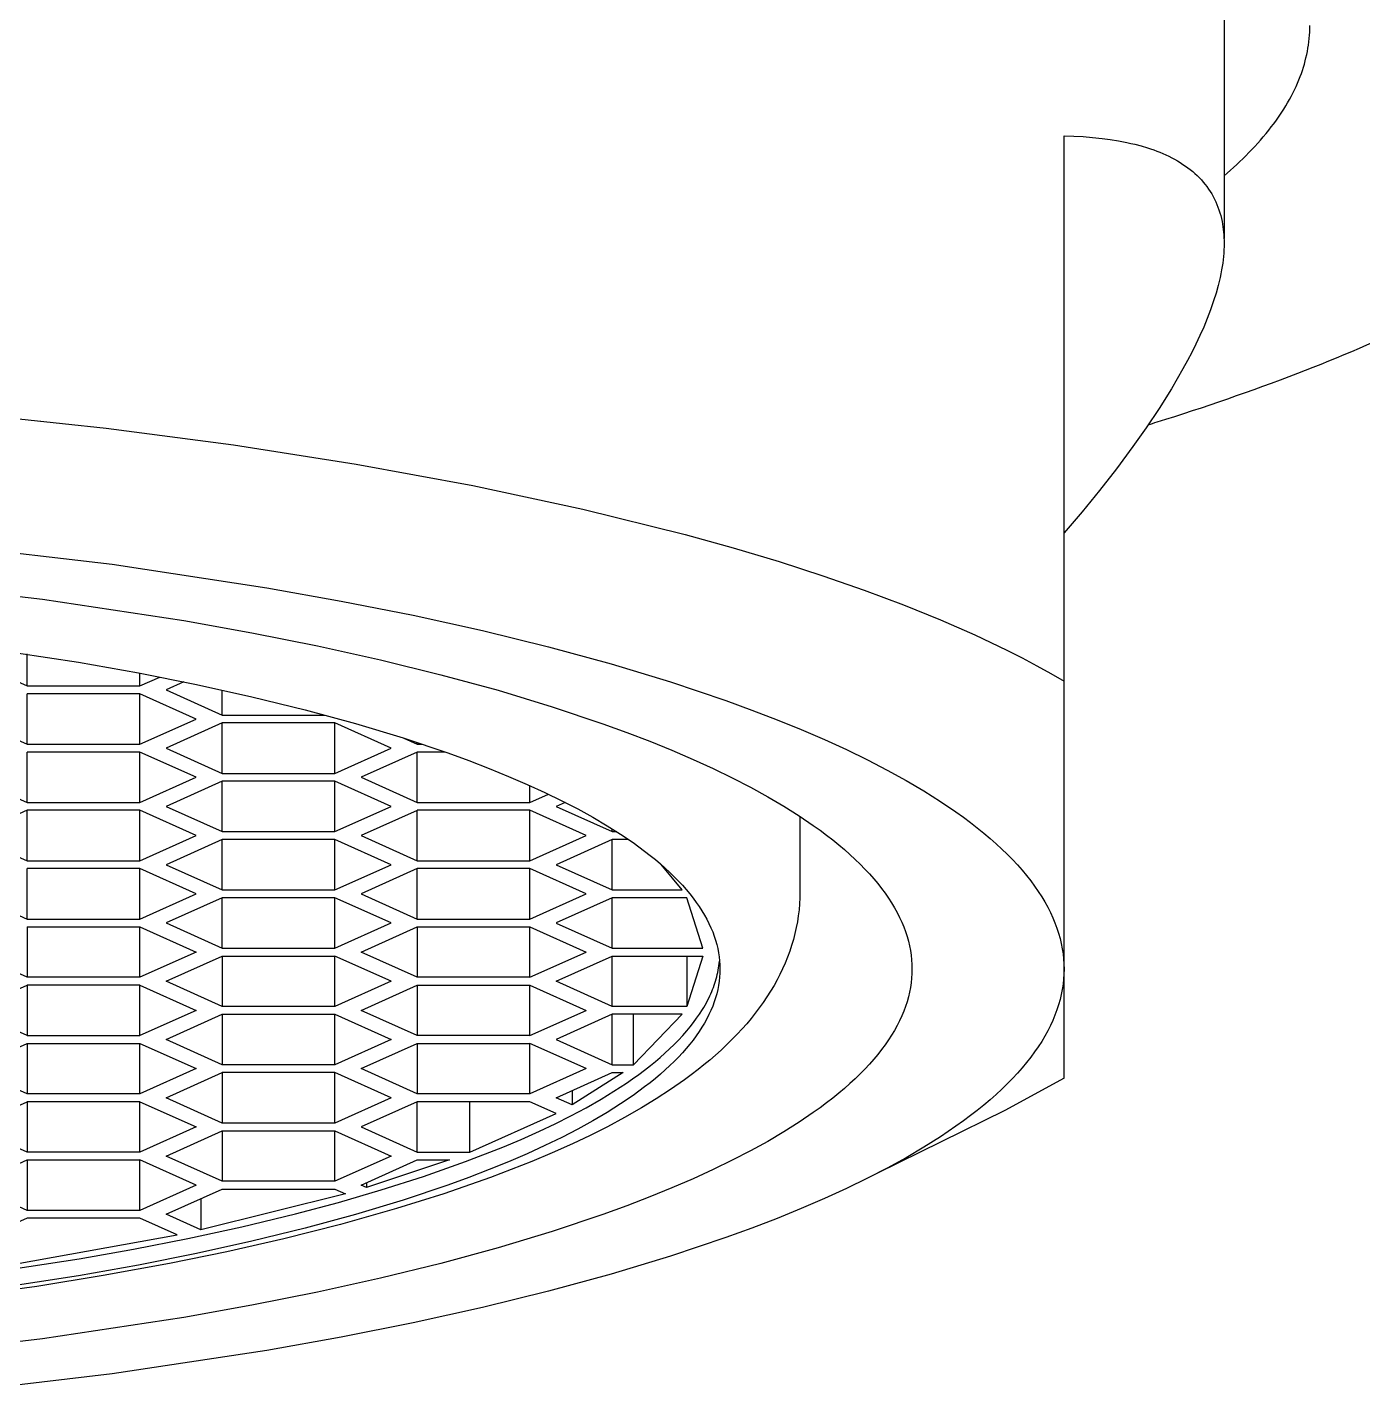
# Model space of a CAD drawing. Extents: x -12995 to -12401, y -628 to -208.
# Drawn here: x -12781.32 to -12772.97, y -369.31 to -360.78 of the extents above; entities that cross this region are included whole.
import ezdxf

# ---------------------------------------------------------------- set-up
doc = ezdxf.new("R2010")
doc.units = 0
doc.header["$LTSCALE"] = 7
doc.header["$MEASUREMENT"] = 0
doc.layers.get('0').update_dxf_attribs({"color": 2, "linetype": 'CONTINUOUS'})
doc.layers.add('D', color=2, linetype='CONTINUOUS')
doc.layers.add('Make2D 표시선', color=7, linetype='CONTINUOUS')

msp = doc.modelspace()

# ---------------------------------------------------------------- linework, layer by layer
at = {"color": 2}
for p, q in [((-12781.3171, -364.8965), (-12781.3171, -364.6963)), ((-12781.6688, -364.7388), (-12781.3171, -364.8965)), ((-12780.6137, -364.8965), (-12780.6137, -364.8166)), ((-12780.6137, -364.8965), (-12780.4892, -364.8406)), ((-12780.3389, -364.8708), (-12780.4505, -364.9208)), ((-12781.3171, -364.8965), (-12780.6137, -364.8965)), ((-12780.6137, -364.9452), (-12781.3171, -364.9452)), ((-12781.3171, -365.2606), (-12781.3171, -364.9456)), ((-12780.6137, -365.2606), (-12780.6137, -364.9456)), ((-12780.262, -365.1029), (-12780.6136, -364.9453)), ((-12780.4505, -364.9208), (-12780.0988, -365.0785)), ((-12780.0988, -365.0785), (-12780.0988, -364.9219)), ((-12781.6688, -365.1029), (-12781.3171, -365.2606)), ((-12780.6137, -365.2606), (-12780.2621, -365.103)), ((-12780.0988, -365.1273), (-12780.4505, -365.2849)), ((-12780.0988, -365.0785), (-12779.4567, -365.0785)), ((-12780.0988, -365.4426), (-12780.0988, -365.1273)), ((-12779.3953, -365.1273), (-12780.0988, -365.1273)), ((-12779.3953, -365.4426), (-12779.3953, -365.1273)), ((-12779.0436, -365.2849), (-12779.3953, -365.1273)), ((-12778.9649, -365.2227), (-12778.8804, -365.2606)), ((-12781.3171, -365.2606), (-12780.6137, -365.2606)), ((-12780.6137, -365.3093), (-12781.3171, -365.3093)), ((-12781.3171, -365.6246), (-12781.3171, -365.3097)), ((-12780.6137, -365.6246), (-12780.6137, -365.3097)), ((-12780.262, -365.467), (-12780.6136, -365.3094)), ((-12780.4503, -365.285), (-12780.0988, -365.4426)), ((-12779.3953, -365.4426), (-12779.0436, -365.2849)), ((-12778.8806, -365.3094), (-12779.2321, -365.467)), ((-12778.8804, -365.2606), (-12778.8804, -365.2501)), ((-12778.8804, -365.2606), (-12778.8488, -365.2606)), ((-12778.7064, -365.3093), (-12778.8804, -365.3093)), ((-12778.8804, -365.6246), (-12778.8804, -365.3097)), ((-12781.6687, -365.4671), (-12781.3171, -365.6246)), ((-12780.6137, -365.6246), (-12780.262, -365.467)), ((-12780.0988, -365.4426), (-12779.3953, -365.4426)), ((-12779.232, -365.4671), (-12778.8804, -365.6246)), ((-12780.0988, -365.4914), (-12780.4505, -365.649)), ((-12780.0988, -365.8067), (-12780.0988, -365.4914)), ((-12779.3953, -365.4914), (-12780.0988, -365.4914)), ((-12779.3953, -365.8067), (-12779.3953, -365.4914)), ((-12779.0436, -365.649), (-12779.3953, -365.4914)), ((-12778.177, -365.6246), (-12778.177, -365.519)), ((-12781.3171, -365.6246), (-12780.6137, -365.6246)), ((-12780.4505, -365.649), (-12780.0988, -365.8067)), ((-12779.3953, -365.8067), (-12779.0436, -365.649)), ((-12778.8804, -365.6246), (-12778.177, -365.6246)), ((-12778.177, -365.6246), (-12778.061, -365.5726)), ((-12777.9572, -365.6237), (-12778.0137, -365.649)), ((-12778.0136, -365.6491), (-12777.662, -365.8067)), ((-12781.3171, -365.6734), (-12781.6688, -365.8311)), ((-12780.6137, -365.6734), (-12781.3171, -365.6734)), ((-12781.3171, -365.9887), (-12781.3171, -365.6734)), ((-12780.6137, -365.9887), (-12780.6137, -365.6734)), ((-12780.262, -365.8311), (-12780.6137, -365.6734)), ((-12778.8806, -365.6735), (-12779.2321, -365.8311)), ((-12778.177, -365.6734), (-12778.8804, -365.6734)), ((-12778.8804, -365.9887), (-12778.8804, -365.6738)), ((-12778.177, -365.9887), (-12778.177, -365.6734)), ((-12777.8253, -365.8311), (-12778.177, -365.6734)), ((-12780.0988, -365.8067), (-12779.3953, -365.8067)), ((-12777.662, -365.8067), (-12777.662, -365.7892)), ((-12777.662, -365.8067), (-12777.6344, -365.8067)), ((-12781.6687, -365.8312), (-12781.3171, -365.9887)), ((-12780.6137, -365.9887), (-12780.262, -365.8311)), ((-12780.0989, -365.8555), (-12780.4505, -366.0131)), ((-12779.3953, -365.8555), (-12780.0988, -365.8555)), ((-12780.0988, -366.1708), (-12780.0988, -365.8559)), ((-12779.3953, -366.1708), (-12779.3953, -365.8559)), ((-12779.0436, -366.0131), (-12779.3952, -365.8555)), ((-12779.2321, -365.8311), (-12778.8804, -365.9887)), ((-12778.177, -365.9887), (-12777.8253, -365.8311)), ((-12777.6622, -365.8555), (-12778.0137, -366.0131)), ((-12777.5607, -365.8555), (-12777.662, -365.8555)), ((-12777.662, -366.1708), (-12777.662, -365.8559)), ((-12781.3171, -365.9887), (-12780.6137, -365.9887)), ((-12778.8804, -365.9887), (-12778.177, -365.9887)), ((-12780.6137, -366.0375), (-12781.3171, -366.0375)), ((-12781.3171, -366.3528), (-12781.3171, -366.0379)), ((-12780.6137, -366.3528), (-12780.6137, -366.0375)), ((-12780.262, -366.1952), (-12780.6137, -366.0375)), ((-12780.4503, -366.0132), (-12780.0988, -366.1708)), ((-12779.3953, -366.1708), (-12779.0438, -366.0132)), ((-12778.8806, -366.0376), (-12779.2321, -366.1952)), ((-12778.177, -366.0375), (-12778.8804, -366.0375)), ((-12778.8804, -366.3528), (-12778.8804, -366.0379)), ((-12778.177, -366.3528), (-12778.177, -366.0379)), ((-12777.8253, -366.1952), (-12778.1768, -366.0376)), ((-12778.0136, -366.0132), (-12777.662, -366.1708)), ((-12777.2262, -366.1708), (-12777.3562, -366.0117)), ((-12781.6687, -366.1952), (-12781.3171, -366.3528)), ((-12780.6137, -366.3528), (-12780.262, -366.1952)), ((-12780.0988, -366.2196), (-12780.4505, -366.3772)), ((-12780.0988, -366.1708), (-12779.3953, -366.1708)), ((-12780.0988, -366.5349), (-12780.0988, -366.2196)), ((-12779.3953, -366.2196), (-12780.0988, -366.2196)), ((-12779.3953, -366.5349), (-12779.3953, -366.2196)), ((-12779.0436, -366.3772), (-12779.3953, -366.2196)), ((-12779.232, -366.1952), (-12778.8804, -366.3528)), ((-12778.177, -366.3528), (-12777.8253, -366.1952)), ((-12777.662, -366.2196), (-12778.0137, -366.3772)), ((-12777.662, -366.1708), (-12777.2262, -366.1708)), ((-12777.662, -366.5349), (-12777.662, -366.2196)), ((-12777.1954, -366.2196), (-12777.662, -366.2196)), ((-12777.0968, -366.5349), (-12777.1954, -366.2196)), ((-12781.3171, -366.3528), (-12780.6137, -366.3528)), ((-12781.3171, -366.4016), (-12780.6137, -366.4016)), ((-12781.3171, -366.402), (-12781.3171, -366.7169)), ((-12780.6137, -366.7169), (-12780.6137, -366.4016)), ((-12780.6137, -366.4016), (-12780.262, -366.5593)), ((-12780.4505, -366.3772), (-12780.0988, -366.5349)), ((-12779.3953, -366.5349), (-12779.0436, -366.3772)), ((-12779.2321, -366.5593), (-12778.8806, -366.4017)), ((-12778.8804, -366.3528), (-12778.177, -366.3528)), ((-12778.8804, -366.4016), (-12778.177, -366.4016)), ((-12778.8804, -366.402), (-12778.8804, -366.7169)), ((-12778.177, -366.7169), (-12778.177, -366.4016)), ((-12778.177, -366.4016), (-12777.8253, -366.5593)), ((-12778.0129, -366.3776), (-12777.662, -366.5349)), ((-12781.3171, -366.7169), (-12781.6687, -366.5593)), ((-12780.2621, -366.5593), (-12780.6137, -366.7169)), ((-12780.4505, -366.7413), (-12780.0989, -366.5837)), ((-12780.0988, -366.5349), (-12779.3953, -366.5349)), ((-12780.0988, -366.5837), (-12779.3953, -366.5837)), ((-12780.0988, -366.5841), (-12780.0988, -366.899)), ((-12779.3953, -366.899), (-12779.3953, -366.5841)), ((-12779.0436, -366.7413), (-12779.3952, -366.5837)), ((-12778.8804, -366.7169), (-12779.2321, -366.5593)), ((-12778.177, -366.7169), (-12777.8253, -366.5593)), ((-12778.0137, -366.7413), (-12777.662, -366.5837)), ((-12777.662, -366.5349), (-12777.0968, -366.5349)), ((-12777.662, -366.899), (-12777.662, -366.5837)), ((-12777.662, -366.5837), (-12777.0968, -366.5837)), ((-12777.1954, -366.5837), (-12777.1954, -366.899)), ((-12777.0968, -366.5837), (-12777.1954, -366.899)), ((-12780.6137, -366.7169), (-12781.3171, -366.7169)), ((-12780.0988, -366.899), (-12780.4503, -366.7414)), ((-12779.0436, -366.7413), (-12779.3953, -366.899)), ((-12778.177, -366.7169), (-12778.8804, -366.7169)), ((-12777.662, -366.899), (-12778.0129, -366.7417)), ((-12781.6688, -366.9234), (-12781.3171, -366.7657)), ((-12780.6137, -366.7657), (-12781.3171, -366.7657)), ((-12781.3171, -366.7657), (-12781.3171, -367.081)), ((-12780.6137, -367.081), (-12780.6137, -366.7657)), ((-12780.6137, -366.7657), (-12780.262, -366.9234)), ((-12779.2321, -366.9234), (-12778.8804, -366.7657)), ((-12778.8804, -366.7657), (-12778.8804, -367.081)), ((-12778.8804, -366.7657), (-12778.177, -366.7657)), ((-12778.177, -367.081), (-12778.177, -366.7657)), ((-12778.177, -366.7657), (-12777.8253, -366.9234)), ((-12781.3171, -367.081), (-12781.6688, -366.9234)), ((-12780.262, -366.9234), (-12780.6137, -367.081)), ((-12779.3953, -366.899), (-12780.0988, -366.899)), ((-12778.8804, -367.081), (-12779.2321, -366.9234)), ((-12778.177, -367.081), (-12777.8253, -366.9234)), ((-12777.1954, -366.899), (-12777.662, -366.899)), ((-12780.4505, -367.1054), (-12780.0988, -366.9478)), ((-12780.0988, -366.9478), (-12780.0988, -367.2631)), ((-12780.0988, -366.9478), (-12779.3953, -366.9478)), ((-12779.3953, -367.2631), (-12779.3953, -366.9478)), ((-12779.3953, -366.9478), (-12779.0436, -367.1054)), ((-12777.662, -366.9478), (-12778.0137, -367.1054)), ((-12777.662, -367.2631), (-12777.662, -366.9478)), ((-12777.2262, -366.9478), (-12777.662, -366.9478)), ((-12777.53, -367.2631), (-12777.53, -366.9478)), ((-12777.53, -367.2631), (-12777.2262, -366.9478)), ((-12781.3171, -367.081), (-12780.6137, -367.081)), ((-12778.177, -367.081), (-12778.8804, -367.081)), ((-12781.6688, -367.2875), (-12781.3171, -367.1298)), ((-12781.3171, -367.1298), (-12780.6137, -367.1298)), ((-12781.3171, -367.1298), (-12781.3171, -367.4451)), ((-12780.6137, -367.4451), (-12780.6137, -367.1298)), ((-12780.6137, -367.1298), (-12780.262, -367.2875)), ((-12780.0988, -367.2631), (-12780.4505, -367.1054)), ((-12779.0436, -367.1054), (-12779.3953, -367.2631)), ((-12779.2321, -367.2875), (-12778.8804, -367.1298)), ((-12778.8804, -367.1298), (-12778.8804, -367.4451)), ((-12778.8804, -367.1298), (-12778.177, -367.1298)), ((-12778.177, -367.4451), (-12778.177, -367.1298)), ((-12777.8253, -367.2875), (-12778.177, -367.1298)), ((-12778.0129, -367.1058), (-12777.662, -367.2631)), ((-12779.3953, -367.2631), (-12780.0988, -367.2631)), ((-12777.662, -367.2631), (-12777.53, -367.2631)), ((-12781.3171, -367.4451), (-12781.6688, -367.2875)), ((-12780.262, -367.2875), (-12780.6137, -367.4451)), ((-12780.4505, -367.4695), (-12780.0988, -367.3119)), ((-12780.0988, -367.3119), (-12780.0988, -367.6272)), ((-12779.3953, -367.3119), (-12780.0988, -367.3119)), ((-12779.3953, -367.6272), (-12779.3953, -367.3119)), ((-12779.0436, -367.4695), (-12779.3953, -367.3119)), ((-12778.8804, -367.4451), (-12779.2321, -367.2875)), ((-12777.8253, -367.2875), (-12778.177, -367.4451)), ((-12778.0137, -367.4695), (-12777.662, -367.3119)), ((-12777.5941, -367.3119), (-12777.9135, -367.5144)), ((-12777.662, -367.3119), (-12777.5941, -367.3119)), ((-12777.9135, -367.4246), (-12777.9135, -367.5144)), ((-12781.6688, -367.6516), (-12781.3171, -367.4939)), ((-12780.6137, -367.4451), (-12781.3171, -367.4451)), ((-12780.6137, -367.4939), (-12781.3171, -367.4939)), ((-12781.3171, -367.4939), (-12781.3171, -367.8092)), ((-12780.6137, -367.8092), (-12780.6137, -367.4939)), ((-12780.6137, -367.4939), (-12780.262, -367.6516)), ((-12780.0988, -367.6272), (-12780.4505, -367.4695)), ((-12779.0436, -367.4695), (-12779.3953, -367.6272)), ((-12778.8804, -367.4939), (-12779.2321, -367.6516)), ((-12778.177, -367.4451), (-12778.8804, -367.4451)), ((-12778.8804, -367.8092), (-12778.8804, -367.4939)), ((-12778.177, -367.4939), (-12778.8804, -367.4939)), ((-12778.5515, -367.8092), (-12778.5515, -367.4939)), ((-12778.0125, -367.5676), (-12778.177, -367.4939)), ((-12777.9135, -367.5144), (-12778.0129, -367.4699)), ((-12778.5515, -367.8092), (-12778.0125, -367.5676)), ((-12781.3171, -367.8092), (-12781.6688, -367.6516)), ((-12780.262, -367.6516), (-12780.6137, -367.8092)), ((-12780.4505, -367.8336), (-12780.0988, -367.6759)), ((-12779.3953, -367.6272), (-12780.0988, -367.6272)), ((-12780.0988, -367.6759), (-12780.0988, -367.9913)), ((-12780.0988, -367.6759), (-12779.3953, -367.6759)), ((-12779.3953, -367.9913), (-12779.3953, -367.6759)), ((-12779.3953, -367.6759), (-12779.0436, -367.8336)), ((-12779.2321, -367.6516), (-12778.8804, -367.8092)), ((-12781.6688, -368.0157), (-12781.3171, -367.858)), ((-12780.6137, -367.8092), (-12781.3171, -367.8092)), ((-12781.3171, -367.858), (-12780.6137, -367.858)), ((-12781.3171, -367.858), (-12781.3171, -368.1733)), ((-12780.6137, -368.1733), (-12780.6137, -367.858)), ((-12780.262, -368.0157), (-12780.6137, -367.858)), ((-12780.0988, -367.9913), (-12780.4505, -367.8336)), ((-12779.0436, -367.8336), (-12779.3953, -367.9913)), ((-12779.2321, -368.0157), (-12778.8804, -367.858)), ((-12778.68, -367.858), (-12779.1982, -368.0309)), ((-12778.8804, -367.8092), (-12778.5515, -367.8092)), ((-12778.8804, -367.858), (-12778.68, -367.858)), ((-12781.3171, -368.1733), (-12781.6688, -368.0157)), ((-12780.262, -368.0157), (-12780.6137, -368.1733)), ((-12780.4505, -368.1977), (-12780.0988, -368.04)), ((-12779.3953, -367.9913), (-12780.0988, -367.9913)), ((-12780.0988, -368.04), (-12779.3953, -368.04)), ((-12779.3953, -368.04), (-12779.3293, -368.0696)), ((-12779.1982, -368.0309), (-12779.2321, -368.0157)), ((-12779.1982, -368.0004), (-12779.1982, -368.0309)), ((-12779.3293, -368.0696), (-12780.2325, -368.2954)), ((-12780.2325, -368.1), (-12780.2325, -368.2954)), ((-12780.6137, -368.1733), (-12781.3171, -368.1733)), ((-12780.2325, -368.2954), (-12780.4505, -368.1977)), ((-12781.3171, -368.2221), (-12781.6688, -368.3797)), ((-12780.6137, -368.2221), (-12781.3171, -368.2221)), ((-12780.3804, -368.3267), (-12780.6137, -368.2221)), ((-12781.3862, -368.5064), (-12780.3804, -368.3267))]:
    msp.add_line(p, q, dxfattribs=at)
at = {"layer": 'D', "color": 7, "linetype": 'Continuous'}
for points, knots in [([(-12773.8393, -361.7093), (-12773.7315, -361.617), (-12773.5445, -361.4299), (-12773.3497, -361.1087), (-12773.3031, -360.8781), (-12773.3031, -360.7701)], [0.91756763, 0.91756763, 0.91756763, 0.91756763, 0.94907403, 0.97599624, 1, 1, 1, 1]), ([(-12774.3134, -363.2641), (-12774.2949, -363.2583), (-12773.9803, -363.1604), (-12773.4086, -362.9649), (-12772.6414, -362.6386), (-12771.6569, -362.1198), (-12770.8318, -361.4188), (-12770.8186, -360.79)], [0.7248671, 0.7248671, 0.7248671, 0.7248671, 0.7284868, 0.7863964, 0.8378263, 0.8826346, 1, 1, 1, 1])]:
    msp.add_open_spline(points, degree=3, knots=knots, dxfattribs=at)
at = {"layer": 'Make2D 표시선'}
for p, q in [((-12773.8393, -359.8312), (-12773.8393, -362.1002)), ((-12774.8381, -364.867), (-12774.8381, -361.4587)), ((-12774.8381, -367.348), (-12774.8381, -364.867)), ((-12776.4893, -365.7114), (-12776.4893, -366.1822)), ((-12774.8381, -367.348), (-12775.2099, -367.5489)), ((-12775.2099, -367.5489), (-12776.0047, -367.9415))]:
    msp.add_line(p, q, dxfattribs=at)
for points in [[(-12774.8381, -361.4587), (-12774.779, -361.4607), (-12774.7199, -361.464), (-12774.6609, -361.4687), (-12774.602, -361.4749), (-12774.5502, -361.4819), (-12774.4987, -361.4903), (-12774.4474, -361.5003), (-12774.4219, -361.5059), (-12774.3965, -361.512), (-12774.3569, -361.5225), (-12774.3177, -361.5343), (-12774.2983, -361.5406), (-12774.279, -361.5474), (-12774.2598, -361.5544), (-12774.2408, -361.5619), (-12774.2219, -361.5698), (-12774.2033, -361.5781), (-12774.1848, -361.5868), (-12774.1666, -361.5959), (-12774.1486, -361.6055), (-12774.1309, -361.6155), (-12774.1134, -361.626), (-12774.0963, -361.6371), (-12774.0806, -361.6477), (-12774.0653, -361.6588), (-12774.0502, -361.6703), (-12774.0355, -361.6823), (-12774.0212, -361.6947), (-12774.0074, -361.7075), (-12773.9939, -361.7208), (-12773.9874, -361.7277), (-12773.9809, -361.7346), (-12773.969, -361.7482), (-12773.9575, -361.7622), (-12773.9465, -361.7766), (-12773.936, -361.7914), (-12773.9261, -361.8065), (-12773.9166, -361.822), (-12773.9077, -361.8377), (-12773.8994, -361.8538), (-12773.8953, -361.8621), (-12773.8914, -361.8705), (-12773.884, -361.8874), (-12773.8773, -361.9047), (-12773.8711, -361.9221), (-12773.8655, -361.9397), (-12773.8604, -361.9575), (-12773.856, -361.9755), (-12773.8521, -361.9936), (-12773.8489, -362.0104), (-12773.8463, -362.0273), (-12773.8441, -362.0443), (-12773.8423, -362.0614), (-12773.841, -362.0785), (-12773.8401, -362.0956), (-12773.8395, -362.1127), (-12773.8393, -362.1298), (-12773.8396, -362.1507), (-12773.8404, -362.1715), (-12773.8416, -362.1923), (-12773.8434, -362.2131), (-12773.8455, -362.2338), (-12773.8481, -362.2545), (-12773.8512, -362.2751), (-12773.8546, -362.2957), (-12773.8592, -362.3205), (-12773.8644, -362.3451), (-12773.8701, -362.3697), (-12773.8762, -362.3942), (-12773.8897, -362.4428), (-12773.9048, -362.4909), (-12773.9239, -362.5459), (-12773.9445, -362.6003), (-12773.9667, -362.6541), (-12773.9903, -362.7073), (-12774.0151, -362.76), (-12774.0411, -362.8121), (-12774.0681, -362.8638), (-12774.096, -362.9149), (-12774.1317, -362.9778), (-12774.1686, -363.0401), (-12774.2455, -363.1627), (-12774.3261, -363.2829), (-12774.4097, -363.4011), (-12774.5124, -363.5391), (-12774.6184, -363.6748), (-12774.727, -363.8082), (-12774.8381, -363.9397)], [(-12785.8389, -363.0018), (-12785.0094, -363.0092), (-12784.1688, -363.032), (-12783.3233, -363.0708), (-12782.4795, -363.126), (-12781.6444, -363.1977), (-12780.8253, -363.2859), (-12780.0293, -363.3901), (-12779.2633, -363.5096), (-12778.5338, -363.6436), (-12777.8468, -363.7909), (-12777.2074, -363.95), (-12776.9069, -364.0336), (-12776.6198, -364.1195), (-12776.3465, -364.2076), (-12776.0873, -364.2977), (-12775.8425, -364.3895), (-12775.6122, -364.4828), (-12775.3966, -364.5775), (-12775.1957, -364.6732), (-12775.1008, -364.7214), (-12775.0095, -364.7698), (-12774.922, -364.8183), (-12774.8381, -364.867)], [(-12781.79, -364.0182), (-12780.7868, -364.1363), (-12779.8198, -364.2824), (-12779.3552, -364.3655), (-12778.9059, -364.455), (-12778.4739, -364.5507), (-12778.061, -364.6521), (-12777.669, -364.759), (-12777.2993, -364.8708), (-12776.9534, -364.9871), (-12776.7896, -365.0468), (-12776.6323, -365.1073), (-12776.4813, -365.1688), (-12776.3369, -365.231), (-12776.1992, -365.294), (-12776.0681, -365.3576), (-12775.9438, -365.4218), (-12775.8262, -365.4866), (-12775.7155, -365.5517), (-12775.6116, -365.6173), (-12775.5145, -365.6831), (-12775.4685, -365.7161), (-12775.4242, -365.7492), (-12775.3816, -365.7823), (-12775.3407, -365.8155), (-12775.3014, -365.8487), (-12775.2639, -365.8819), (-12775.228, -365.9151), (-12775.1938, -365.9483), (-12775.1612, -365.9815), (-12775.1303, -366.0147), (-12775.101, -366.0478), (-12775.0734, -366.081), (-12775.0473, -366.1141), (-12775.0229, -366.1472), (-12775.0001, -366.1802), (-12774.9788, -366.2132), (-12774.9592, -366.2461), (-12774.941, -366.2789), (-12774.9244, -366.3116), (-12774.9094, -366.3443), (-12774.8958, -366.3769), (-12774.8838, -366.4094), (-12774.8732, -366.4418), (-12774.8641, -366.4741), (-12774.8564, -366.5062), (-12774.8502, -366.5383), (-12774.8454, -366.5702), (-12774.842, -366.602), (-12774.84, -366.6337), (-12774.8393, -366.6652), (-12774.84, -366.6967), (-12774.842, -366.7284), (-12774.8454, -366.7602), (-12774.8502, -366.7921), (-12774.8564, -366.8242), (-12774.8641, -366.8563), (-12774.8732, -366.8886), (-12774.8838, -366.921), (-12774.8958, -366.9535), (-12774.9094, -366.9861), (-12774.9244, -367.0188), (-12774.941, -367.0515), (-12774.9592, -367.0843), (-12774.9788, -367.1172), (-12775.0001, -367.1502), (-12775.0229, -367.1832), (-12775.0473, -367.2163), (-12775.0734, -367.2494), (-12775.101, -367.2826), (-12775.1303, -367.3157), (-12775.1612, -367.3489), (-12775.1938, -367.3821), (-12775.228, -367.4153), (-12775.2639, -367.4485), (-12775.3014, -367.4817), (-12775.3407, -367.5149), (-12775.3816, -367.5481), (-12775.4242, -367.5812), (-12775.4685, -367.6143), (-12775.5145, -367.6473), (-12775.6116, -367.7131), (-12775.7155, -367.7787), (-12775.8262, -367.8438), (-12775.9438, -367.9086), (-12776.0681, -367.9728), (-12776.1992, -368.0364), (-12776.3369, -368.0994), (-12776.4813, -368.1616), (-12776.6323, -368.2231), (-12776.7896, -368.2836), (-12776.9534, -368.3433), (-12777.2993, -368.4596), (-12777.669, -368.5714), (-12778.061, -368.6783), (-12778.4739, -368.7797), (-12778.9059, -368.8754), (-12779.3552, -368.9649), (-12779.8198, -369.048), (-12780.7868, -369.1941), (-12781.79, -369.3122)], [(-12782.1397, -364.2468), (-12781.2232, -364.3547), (-12780.3396, -364.4882), (-12779.9151, -364.5641), (-12779.5046, -364.6459), (-12779.1099, -364.7333), (-12778.7327, -364.826), (-12778.3746, -364.9236), (-12778.0368, -365.0258), (-12777.7208, -365.132), (-12777.5712, -365.1865), (-12777.4274, -365.2419), (-12777.2895, -365.298), (-12777.1576, -365.3549), (-12777.0317, -365.4124), (-12776.912, -365.4706), (-12776.7984, -365.5292), (-12776.691, -365.5884), (-12776.5898, -365.6479), (-12776.4949, -365.7078), (-12776.4062, -365.7679), (-12776.3641, -365.7981), (-12776.3237, -365.8283), (-12776.2847, -365.8586), (-12776.2474, -365.8889), (-12776.2115, -365.9192), (-12776.1772, -365.9495), (-12776.1444, -365.9798), (-12776.1132, -366.0102), (-12776.0834, -366.0405), (-12776.0552, -366.0709), (-12776.0284, -366.1012), (-12776.0032, -366.1314), (-12775.9794, -366.1617), (-12775.9571, -366.1919), (-12775.9362, -366.2221), (-12775.9168, -366.2522), (-12775.8988, -366.2823), (-12775.8822, -366.3123), (-12775.8671, -366.3422), (-12775.8533, -366.372), (-12775.8409, -366.4018), (-12775.8299, -366.4315), (-12775.8203, -366.4611), (-12775.812, -366.4906), (-12775.805, -366.52), (-12775.7993, -366.5492), (-12775.7949, -366.5784), (-12775.7918, -366.6075), (-12775.7899, -366.6364), (-12775.7893, -366.6652), (-12775.7899, -366.694), (-12775.7918, -366.7229), (-12775.7949, -366.752), (-12775.7993, -366.7812), (-12775.805, -366.8104), (-12775.812, -366.8398), (-12775.8203, -366.8693), (-12775.8299, -366.8989), (-12775.8409, -366.9286), (-12775.8533, -366.9584), (-12775.8671, -366.9882), (-12775.8822, -367.0181), (-12775.8988, -367.0481), (-12775.9168, -367.0782), (-12775.9362, -367.1083), (-12775.9571, -367.1385), (-12775.9794, -367.1687), (-12776.0032, -367.199), (-12776.0284, -367.2292), (-12776.0552, -367.2595), (-12776.0834, -367.2899), (-12776.1132, -367.3202), (-12776.1444, -367.3506), (-12776.1772, -367.3809), (-12776.2115, -367.4112), (-12776.2474, -367.4415), (-12776.2847, -367.4718), (-12776.3237, -367.5021), (-12776.3641, -367.5323), (-12776.4062, -367.5625), (-12776.4949, -367.6226), (-12776.5898, -367.6825), (-12776.691, -367.742), (-12776.7984, -367.8012), (-12776.912, -367.8598), (-12777.0317, -367.918), (-12777.1576, -367.9755), (-12777.2895, -368.0324), (-12777.4274, -368.0885), (-12777.5712, -368.1439), (-12777.7208, -368.1984), (-12778.0368, -368.3046), (-12778.3746, -368.4068), (-12778.7327, -368.5044), (-12779.1099, -368.5971), (-12779.5046, -368.6845), (-12779.9151, -368.7663), (-12780.3396, -368.8422), (-12781.2232, -368.9757), (-12782.1397, -369.0836)], [(-12781.7743, -364.6306), (-12780.9963, -364.7481), (-12780.6225, -364.815), (-12780.261, -364.887), (-12779.9134, -364.964), (-12779.5813, -365.0456), (-12779.2659, -365.1316), (-12778.9685, -365.2215), (-12778.6901, -365.3151), (-12778.5584, -365.3631), (-12778.4318, -365.4118), (-12778.3104, -365.4613), (-12778.1942, -365.5114), (-12778.0834, -365.562), (-12777.9779, -365.6132), (-12777.8779, -365.6649), (-12777.7833, -365.7169), (-12777.6942, -365.7694), (-12777.6106, -365.8221), (-12777.5325, -365.8751), (-12777.4955, -365.9016), (-12777.4599, -365.9283), (-12777.4256, -365.9549), (-12777.3927, -365.9816), (-12777.3611, -366.0083), (-12777.3309, -366.035), (-12777.302, -366.0617), (-12777.2745, -366.0884), (-12777.2483, -366.1151), (-12777.2234, -366.1418), (-12777.1999, -366.1685), (-12777.1776, -366.1952), (-12777.1567, -366.2218), (-12777.137, -366.2484), (-12777.1187, -366.275), (-12777.1016, -366.3015), (-12777.0857, -366.328), (-12777.0711, -366.3544), (-12777.0578, -366.3808), (-12777.0457, -366.407), (-12777.0348, -366.4333), (-12777.0251, -366.4594), (-12777.0166, -366.4855), (-12777.0093, -366.5114), (-12777.0031, -366.5373), (-12776.9981, -366.5631), (-12776.9942, -366.5888), (-12776.9915, -366.6144), (-12776.9898, -366.6398), (-12776.9893, -366.6652), (-12776.9898, -366.6906), (-12776.9915, -366.716), (-12776.9942, -366.7416), (-12776.9981, -366.7673), (-12777.0031, -366.7931), (-12777.0093, -366.819), (-12777.0166, -366.8449), (-12777.0251, -366.871), (-12777.0348, -366.8971), (-12777.0457, -366.9234), (-12777.0578, -366.9496), (-12777.0711, -366.976), (-12777.0857, -367.0024), (-12777.1016, -367.0289), (-12777.1187, -367.0554), (-12777.137, -367.082), (-12777.1567, -367.1086), (-12777.1776, -367.1352), (-12777.1999, -367.1619), (-12777.2234, -367.1886), (-12777.2483, -367.2153), (-12777.2745, -367.242), (-12777.302, -367.2687), (-12777.3309, -367.2954), (-12777.3611, -367.3221), (-12777.3927, -367.3488), (-12777.4256, -367.3755), (-12777.4599, -367.4021), (-12777.4955, -367.4288), (-12777.5325, -367.4553), (-12777.6106, -367.5083), (-12777.6942, -367.561), (-12777.7833, -367.6135), (-12777.8779, -367.6655), (-12777.9779, -367.7172), (-12778.0834, -367.7684), (-12778.1942, -367.819), (-12778.3104, -367.8691), (-12778.4318, -367.9186), (-12778.5584, -367.9673), (-12778.6901, -368.0153), (-12778.9685, -368.1089), (-12779.2659, -368.1988), (-12779.5813, -368.2848), (-12779.9134, -368.3664), (-12780.261, -368.4434), (-12780.6225, -368.5154), (-12780.9963, -368.5823), (-12781.7743, -368.6998)], [(-12776.4893, -366.1822), (-12776.4894, -366.2011), (-12776.4899, -366.2199), (-12776.4919, -366.2575), (-12776.4951, -366.295), (-12776.4996, -366.3324), (-12776.5054, -366.3696), (-12776.5124, -366.4066), (-12776.5207, -366.4433), (-12776.5301, -366.4798), (-12776.5412, -366.5173), (-12776.5536, -366.5544), (-12776.5671, -366.5911), (-12776.5818, -366.6274), (-12776.5977, -366.6632), (-12776.6146, -366.6984), (-12776.6326, -366.7332), (-12776.6515, -366.7674), (-12776.673, -366.8036), (-12776.6955, -366.8391), (-12776.719, -366.8739), (-12776.7435, -366.908), (-12776.7689, -366.9416), (-12776.7952, -366.9744), (-12776.8222, -367.0066), (-12776.85, -367.0381), (-12776.8819, -367.0726), (-12776.9147, -367.1064), (-12776.9482, -367.1393), (-12776.9825, -367.1715), (-12777.0175, -367.2029), (-12777.053, -367.2336), (-12777.0892, -367.2637), (-12777.126, -367.293), (-12777.1684, -367.3256), (-12777.2113, -367.3574), (-12777.299, -367.4186), (-12777.3887, -367.477), (-12777.48, -367.5326), (-12777.5855, -367.5928), (-12777.6927, -367.6501), (-12777.8012, -367.7046), (-12777.911, -367.7567), (-12778.0375, -367.8133), (-12778.1653, -367.8673), (-12778.2941, -367.9186), (-12778.4238, -367.9677), (-12778.7152, -368.0693), (-12779.0096, -368.1617), (-12779.3609, -368.261), (-12779.7149, -368.3505), (-12780.0711, -368.4313), (-12780.429, -368.5044), (-12780.8425, -368.5802), (-12781.2574, -368.6478), (-12782.0906, -368.7607)], [(-12781.7202, -368.5864), (-12780.9932, -368.4757), (-12780.6533, -368.4152), (-12780.3146, -368.3486), (-12779.9773, -368.2751), (-12779.6417, -368.1942), (-12779.3728, -368.123), (-12779.1057, -368.0456), (-12778.8407, -367.9611), (-12778.5785, -367.8686), (-12778.3462, -367.778), (-12778.2314, -367.7294), (-12778.1176, -367.6784), (-12778.0192, -367.6317), (-12777.9219, -367.5827), (-12777.8259, -367.5313), (-12777.7314, -367.4773), (-12777.6517, -367.4286), (-12777.5735, -367.3776), (-12777.5351, -367.3511), (-12777.4971, -367.3239), (-12777.4597, -367.296), (-12777.4229, -367.2674), (-12777.3923, -367.2426), (-12777.3623, -367.2172), (-12777.3327, -367.1912), (-12777.3038, -367.1645), (-12777.2756, -367.1372), (-12777.2481, -367.1091), (-12777.2213, -367.0803), (-12777.1954, -367.0507), (-12777.1746, -367.0254), (-12777.1544, -366.9995), (-12777.135, -366.9731), (-12777.1164, -366.9461), (-12777.0988, -366.9184), (-12777.0903, -366.9044), (-12777.0822, -366.8902), (-12777.0743, -366.8759), (-12777.0666, -366.8614), (-12777.0593, -366.8468), (-12777.0523, -366.832), (-12777.0465, -366.8192), (-12777.0409, -366.8062), (-12777.0356, -366.7932), (-12777.0306, -366.7801), (-12777.0258, -366.7669), (-12777.0212, -366.7536), (-12777.0169, -366.7402), (-12777.013, -366.7267), (-12777.0093, -366.7131), (-12777.0059, -366.6995), (-12777.0028, -366.6858), (-12777, -366.672), (-12776.9975, -366.6582), (-12776.9953, -366.6443), (-12776.9935, -366.6303), (-12776.992, -366.6164)]]:
    msp.add_lwpolyline(points, dxfattribs=at)

doc.saveas('drawing.dxf')
